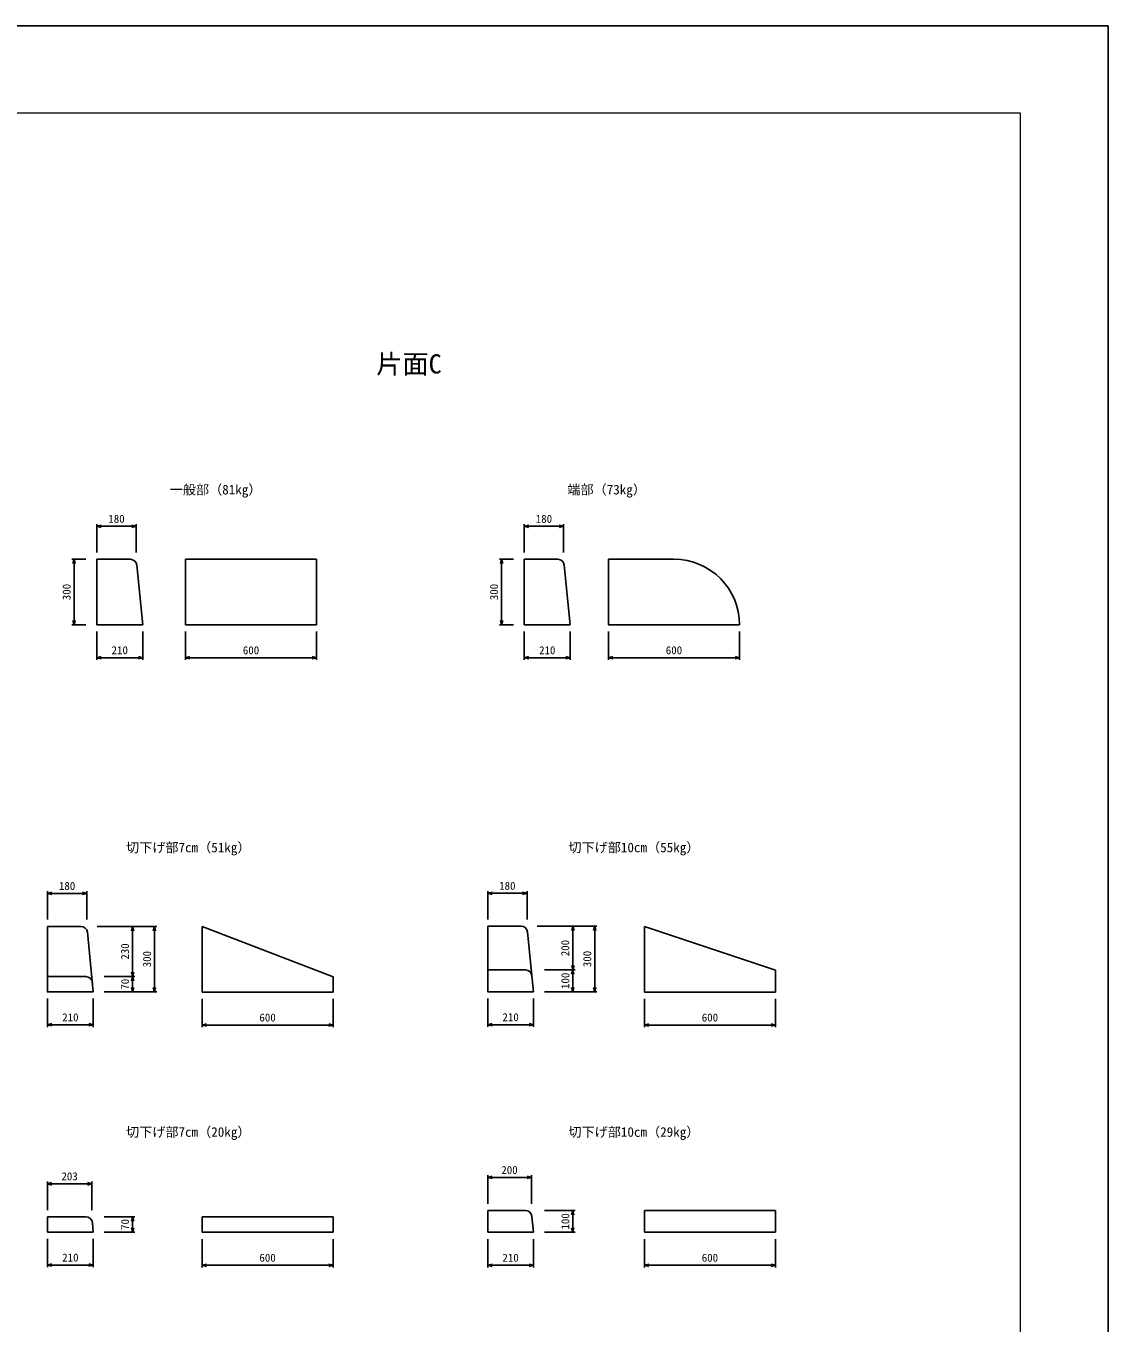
# Model space of a CAD drawing. Units: millimetres, scale not verified. Extents: x -16800 to 16800, y -5940 to 5940.
# Drawn here: x 11847 to 16800, y 0 to 5940 of the extents above; entities that cross this region are included whole.
import ezdxf
from ezdxf.enums import TextEntityAlignment as Align

# ---------------------------------------------------------------- set-up
doc = ezdxf.new("R2010")
doc.units = ezdxf.units.MM
doc.header["$LTSCALE"] = 20
for name, color, linetype, lineweight in [('0-0_DIM', 7, 'Continuous', 25), ('0-1_Defpoints', 5, 'Continuous', 25), ('0-4_OUTLINE', 3, 'Continuous', 25), ('0-6_TXT', 7, 'Continuous', 25), ('0-7_WAKU', 3, 'Continuous', 13)]:
    doc.layers.add(name, color=color, linetype=linetype, lineweight=lineweight)
doc.styles.add('ＭＳ ゴシック', font='')
doc.styles.get('ＭＳ ゴシック').set_extended_font_data('MS Gothic')

msp = doc.modelspace()

# ---------------------------------------------------------------- linework, layer by layer
at = {"layer": '0-0_DIM'}
for p, q in [((12171.42, 3528.69), (12171.42, 3658.69)), ((12351.42, 3648.69), (12171.42, 3648.69)), ((12351.42, 3528.69), (12351.42, 3658.69)), ((14128.03, 3528.69), (14128.03, 3658.69)), ((14308.03, 3648.69), (14128.03, 3648.69)), ((14308.03, 3528.69), (14308.03, 3658.69)), ((12121.42, 3497.75), (12057.11, 3497.75)), ((12067.11, 3197.75), (12067.11, 3497.75)), ((14078.03, 3497.75), (14013.73, 3497.75)), ((14023.73, 3197.75), (14023.73, 3497.75)), ((12121.42, 3197.75), (12057.11, 3197.75)), ((12171.42, 3166.86), (12171.42, 3036.86)), ((12381.42, 3166.86), (12381.42, 3036.86)), ((12577.22, 3166.86), (12577.22, 3036.86)), ((13177.22, 3166.86), (13177.22, 3036.86)), ((14078.03, 3197.75), (14013.73, 3197.75)), ((14128.03, 3166.86), (14128.03, 3036.86)), ((14338.03, 3166.86), (14338.03, 3036.86)), ((14513.21, 3166.86), (14513.21, 3036.86)), ((15113.21, 3166.86), (15113.21, 3036.86)), ((12381.42, 3046.86), (12171.42, 3046.86)), ((13177.22, 3046.86), (12577.22, 3046.86)), ((14338.03, 3046.86), (14128.03, 3046.86)), ((15113.21, 3046.86), (14513.21, 3046.86)), ((11945.27, 1847.57), (11945.27, 1977.57)), ((12125.27, 1967.57), (11945.27, 1967.57)), ((12125.27, 1847.57), (12125.27, 1977.57)), ((13960.39, 1848.25), (13960.39, 1978.25)), ((14140.39, 1968.25), (13960.39, 1968.25)), ((14140.39, 1848.25), (14140.39, 1978.25)), ((12172.17, 1816.63), (12445.27, 1816.63)), ((12335.27, 1816.63), (12335.27, 1586.63)), ((12435.27, 1816.63), (12435.27, 1516.63)), ((14187.29, 1817.31), (14460.39, 1817.31)), ((14350.39, 1817.31), (14350.39, 1617.31)), ((14450.39, 1817.31), (14450.39, 1517.31)), ((14220.39, 1617.31), (14360.39, 1617.31)), ((14350.01, 1617.31), (14350.01, 1517.31)), ((12205.27, 1586.63), (12345.27, 1586.63)), ((12334.89, 1586.63), (12334.89, 1516.63)), ((11945.27, 1485.75), (11945.27, 1355.75)), ((12155.27, 1485.75), (12155.27, 1355.75)), ((12205.27, 1516.63), (12445.27, 1516.63)), ((13960.39, 1486.42), (13960.39, 1356.42)), ((14170.39, 1486.42), (14170.39, 1356.42)), ((14220.39, 1517.31), (14460.39, 1517.31)), ((12653.03, 1484.82), (12653.03, 1354.82)), ((13253.03, 1484.82), (13253.03, 1354.82)), ((14677.79, 1484.82), (14677.79, 1354.82)), ((15277.79, 1484.82), (15277.79, 1354.82)), ((14170.39, 1366.42), (13960.39, 1366.42)), ((12155.27, 1365.75), (11945.27, 1365.75)), ((13253.03, 1364.82), (12653.03, 1364.82)), ((15277.79, 1364.82), (14677.79, 1364.82)), ((13960.39, 546.64), (13960.39, 676.64)), ((14160.39, 666.64), (13960.39, 666.64)), ((14160.39, 546.64), (14160.39, 676.64)), ((11945.27, 517.57), (11945.27, 647.57)), ((12148.27, 637.57), (11945.27, 637.57)), ((12148.27, 517.57), (12148.27, 647.57)), ((12205.27, 486.63), (12345.27, 486.63)), ((12334.89, 486.63), (12334.89, 416.63)), ((14220.39, 515.71), (14360.39, 515.71)), ((14350.01, 515.71), (14350.01, 415.71)), ((12205.27, 416.63), (12345.27, 416.63)), ((11945.27, 385.75), (11945.27, 255.75)), ((12155.27, 385.75), (12155.27, 255.75)), ((12653.03, 384.82), (12653.03, 254.82)), ((13253.03, 384.82), (13253.03, 254.82)), ((13960.39, 384.82), (13960.39, 254.82)), ((14170.39, 384.82), (14170.39, 254.82)), ((14220.39, 415.71), (14360.39, 415.71)), ((14677.79, 384.82), (14677.79, 254.82)), ((15277.79, 384.82), (15277.79, 254.82)), ((12155.27, 265.75), (11945.27, 265.75)), ((13253.03, 264.82), (12653.03, 264.82)), ((14170.39, 264.82), (13960.39, 264.82)), ((15277.79, 264.82), (14677.79, 264.82))]:
    msp.add_line(p, q, dxfattribs=at)
for points in [[(12191.42, 3643.33), (12171.42, 3648.69), (12191.42, 3654.04)], [(12331.42, 3643.33), (12351.42, 3648.69), (12331.42, 3654.04)], [(14148.03, 3643.33), (14128.03, 3648.69), (14148.03, 3654.04)], [(14288.03, 3643.33), (14308.03, 3648.69), (14288.03, 3654.04)], [(12061.76, 3477.75), (12067.11, 3497.75), (12072.47, 3477.75)], [(14018.37, 3477.75), (14023.73, 3497.75), (14029.08, 3477.75)], [(12061.76, 3217.75), (12067.11, 3197.75), (12072.47, 3217.75)], [(14018.37, 3217.75), (14023.73, 3197.75), (14029.08, 3217.75)], [(12191.42, 3052.22), (12171.42, 3046.86), (12191.42, 3041.5)], [(12361.42, 3052.22), (12381.42, 3046.86), (12361.42, 3041.5)], [(12597.22, 3052.22), (12577.22, 3046.86), (12597.22, 3041.5)], [(13157.22, 3052.22), (13177.22, 3046.86), (13157.22, 3041.5)], [(14148.03, 3052.22), (14128.03, 3046.86), (14148.03, 3041.5)], [(14318.03, 3052.22), (14338.03, 3046.86), (14318.03, 3041.5)], [(14533.21, 3052.22), (14513.21, 3046.86), (14533.21, 3041.5)], [(15093.21, 3052.22), (15113.21, 3046.86), (15093.21, 3041.5)], [(11965.27, 1962.21), (11945.27, 1967.57), (11965.27, 1972.93)], [(12105.27, 1962.21), (12125.27, 1967.57), (12105.27, 1972.93)], [(13980.39, 1962.89), (13960.39, 1968.25), (13980.39, 1973.6)], [(14120.39, 1962.89), (14140.39, 1968.25), (14120.39, 1973.6)], [(12340.63, 1796.63), (12335.27, 1816.63), (12329.91, 1796.63)], [(12440.63, 1796.63), (12435.27, 1816.63), (12429.91, 1796.63)], [(14355.75, 1797.31), (14350.39, 1817.31), (14345.04, 1797.31)], [(14455.75, 1797.31), (14450.39, 1817.31), (14445.04, 1797.31)], [(12329.91, 1606.63), (12335.27, 1586.63), (12340.63, 1606.63)], [(14355.37, 1597.31), (14350.01, 1617.31), (14344.66, 1597.31)], [(14345.04, 1637.31), (14350.39, 1617.31), (14355.75, 1637.31)], [(12340.25, 1566.63), (12334.89, 1586.63), (12329.53, 1566.63)], [(12329.53, 1536.63), (12334.89, 1516.63), (12340.25, 1536.63)], [(12429.91, 1536.63), (12435.27, 1516.63), (12440.63, 1536.63)], [(14344.66, 1537.31), (14350.01, 1517.31), (14355.37, 1537.31)], [(14445.04, 1537.31), (14450.39, 1517.31), (14455.75, 1537.31)], [(11965.27, 1371.1), (11945.27, 1365.75), (11965.27, 1360.39)], [(12135.27, 1371.1), (12155.27, 1365.75), (12135.27, 1360.39)], [(12673.03, 1370.18), (12653.03, 1364.82), (12673.03, 1359.46)], [(13233.03, 1370.18), (13253.03, 1364.82), (13233.03, 1359.46)], [(13980.39, 1371.78), (13960.39, 1366.42), (13980.39, 1361.06)], [(14150.39, 1371.78), (14170.39, 1366.42), (14150.39, 1361.06)], [(14697.79, 1370.18), (14677.79, 1364.82), (14697.79, 1359.46)], [(15257.79, 1370.18), (15277.79, 1364.82), (15257.79, 1359.46)], [(13980.39, 661.28), (13960.39, 666.64), (13980.39, 672)], [(14140.39, 661.28), (14160.39, 666.64), (14140.39, 672)], [(11965.27, 632.21), (11945.27, 637.57), (11965.27, 642.93)], [(12128.27, 632.21), (12148.27, 637.57), (12128.27, 642.93)], [(12340.25, 466.63), (12334.89, 486.63), (12329.53, 466.63)], [(14355.37, 495.71), (14350.01, 515.71), (14344.66, 495.71)], [(12329.53, 436.63), (12334.89, 416.63), (12340.25, 436.63)], [(14344.66, 435.71), (14350.01, 415.71), (14355.37, 435.71)], [(11965.27, 271.11), (11945.27, 265.75), (11965.27, 260.39)], [(12135.27, 271.11), (12155.27, 265.75), (12135.27, 260.39)], [(12673.03, 270.18), (12653.03, 264.82), (12673.03, 259.46)], [(13233.03, 270.18), (13253.03, 264.82), (13233.03, 259.46)], [(13980.39, 270.18), (13960.39, 264.82), (13980.39, 259.46)], [(14150.39, 270.18), (14170.39, 264.82), (14150.39, 259.46)], [(14697.79, 270.18), (14677.79, 264.82), (14697.79, 259.46)], [(15257.79, 270.18), (15277.79, 264.82), (15257.79, 259.46)]]:
    msp.add_lwpolyline(points, dxfattribs=at)
at = {"layer": '0-1_Defpoints'}
msp.add_lwpolyline([(0, -5940), (16800, -5940), (16800, 5940), (0, 5940)], close=True, dxfattribs=at)
at = {"layer": '0-4_OUTLINE'}
for p, q in [((12171.42, 3497.75), (12324.27, 3497.75)), ((12354.12, 3470.73), (12381.42, 3197.75)), ((12577.22, 3497.75), (12577.22, 3197.75)), ((13177.22, 3497.75), (12577.22, 3497.75)), ((13177.22, 3497.75), (13177.22, 3197.75)), ((14128.03, 3497.75), (14280.88, 3497.75)), ((14310.73, 3470.73), (14338.03, 3197.75)), ((14813.21, 3497.75), (14513.21, 3497.75)), ((13177.22, 3197.75), (12577.22, 3197.75)), ((11945.27, 1816.63), (12098.12, 1816.63)), ((12127.97, 1789.62), (12155.27, 1516.63)), ((12653.03, 1815.71), (12653.03, 1515.71)), ((12653.03, 1815.71), (13253.03, 1585.71)), ((13960.39, 1817.31), (14113.24, 1817.31)), ((14143.1, 1790.29), (14170.39, 1517.31)), ((14677.79, 1815.71), (14677.79, 1515.71)), ((15277.79, 1615.71), (14677.79, 1815.71)), ((13960.39, 1617.31), (14133.24, 1617.31)), ((15277.79, 1615.71), (15277.79, 1515.71)), ((11945.27, 1586.63), (12121.12, 1586.63)), ((13253.03, 1585.71), (13253.03, 1515.71)), ((12653.03, 1515.71), (13253.03, 1515.71)), ((14677.79, 1515.71), (15277.79, 1515.71)), ((11945.27, 486.63), (11945.27, 416.63)), ((11945.27, 486.63), (12121.12, 486.63)), ((12653.03, 485.71), (12653.03, 415.71)), ((12653.03, 485.71), (13253.03, 485.71)), ((13253.03, 485.71), (13253.03, 415.71)), ((13960.39, 515.71), (13960.39, 415.71)), ((13960.39, 515.71), (14133.24, 515.71)), ((14163.1, 488.69), (14170.39, 415.71)), ((14677.79, 515.71), (14677.79, 415.71)), ((14677.79, 515.71), (15277.79, 515.71)), ((15277.79, 515.71), (15277.79, 415.71)), ((11945.27, 416.63), (12155.27, 416.63)), ((12150.97, 459.62), (12155.27, 416.63)), ((13253.03, 415.71), (12653.03, 415.71)), ((13960.39, 415.71), (14170.39, 415.71)), ((15277.79, 415.71), (14677.79, 415.71))]:
    msp.add_line(p, q, dxfattribs=at)
for points in [[(12171.42, 3497.75), (12171.42, 3197.75), (12381.42, 3197.75)], [(14128.03, 3497.75), (14128.03, 3197.75), (14338.03, 3197.75)], [(15113.21, 3197.75), (14513.21, 3197.75), (14513.21, 3497.75)], [(11945.27, 1816.63), (11945.27, 1516.63), (12155.27, 1516.63)], [(13960.39, 1817.31), (13960.39, 1517.31), (14170.39, 1517.31)]]:
    msp.add_lwpolyline(points, dxfattribs=at)
for centre, radius, start in [((12324.27, 3467.75), 30, 5.71059), ((14280.88, 3467.75), 30, 5.71059), ((14813.21, 3197.75), 300, 0), ((12098.12, 1786.63), 30, 5.71059), ((14113.24, 1787.31), 30, 5.71059), ((14133.24, 1587.31), 30, 5.71059), ((12121.12, 1556.63), 30, 5.71059), ((12121.12, 456.63), 30, 5.71059), ((14133.24, 485.71), 30, 5.71059)]:
    msp.add_arc(centre, radius, start, 90, dxfattribs=at)
at = {"layer": '0-7_WAKU'}
msp.add_lwpolyline([(400, -5540), (16400, -5540), (16400, 5540), (400, 5540)], close=True, dxfattribs=at)

# ---------------------------------------------------------------- texts
at = {"layer": '0-0_DIM', "style": 'ＭＳ ゴシック'}
for s, p in [('180', (12223.92, 3653.69)), ('180', (14180.53, 3653.69)), ('210', (12238.92, 3051.86)), ('600', (12839.72, 3051.86)), ('210', (14195.53, 3051.86)), ('600', (14775.71, 3051.86)), ('180', (11997.77, 1972.57)), ('180', (14012.89, 1973.25)), ('210', (12012.77, 1370.75)), ('600', (12915.53, 1369.82)), ('210', (14027.89, 1371.42)), ('600', (14940.29, 1369.82)), ('200', (14022.89, 671.64)), ('203', (12009.27, 642.57)), ('210', (12012.77, 270.75)), ('600', (12915.53, 269.82)), ('210', (14027.89, 269.82)), ('600', (14940.29, 269.82))]:
    msp.add_text(s, height=36.66, dxfattribs=at).set_placement(p, align=Align.BOTTOM_LEFT)
for s, p in [('300', (12062.11, 3310.25)), ('300', (14018.73, 3310.25)), ('230', (12329.51, 1664.13)), ('200', (14344.63, 1679.81)), ('300', (12430.27, 1629.13)), ('300', (14445.39, 1629.81)), ('70', (12329.89, 1526.63)), ('100', (14345.01, 1529.81)), ('100', (14345.01, 428.21)), ('70', (12329.89, 426.63))]:
    msp.add_text(s, height=36.66, rotation=90, dxfattribs=at).set_placement(p, align=Align.BOTTOM_LEFT)
at = {"layer": '0-6_TXT', "style": 'ＭＳ ゴシック'}
for s, height, p in [('片面C', 87.98, (13450, 4321.98)), ('一般部（81kg）', 43.99, (12505.24, 3781.39)), ('端部（73kg）', 43.99, (14325.13, 3781.39)), ('切下げ部7cm（51kg）', 43.99, (12305.24, 2142.62)), ('切下げ部10cm（55kg）', 43.99, (14330.13, 2142.95)), ('切下げ部7cm（20kg）', 43.99, (12305.24, 839.73)), ('切下げ部10cm（29kg）', 43.99, (14330.13, 839.73))]:
    msp.add_text(s, height=height, dxfattribs=at).set_placement(p, align=Align.BOTTOM_LEFT)

doc.saveas('drawing.dxf')
